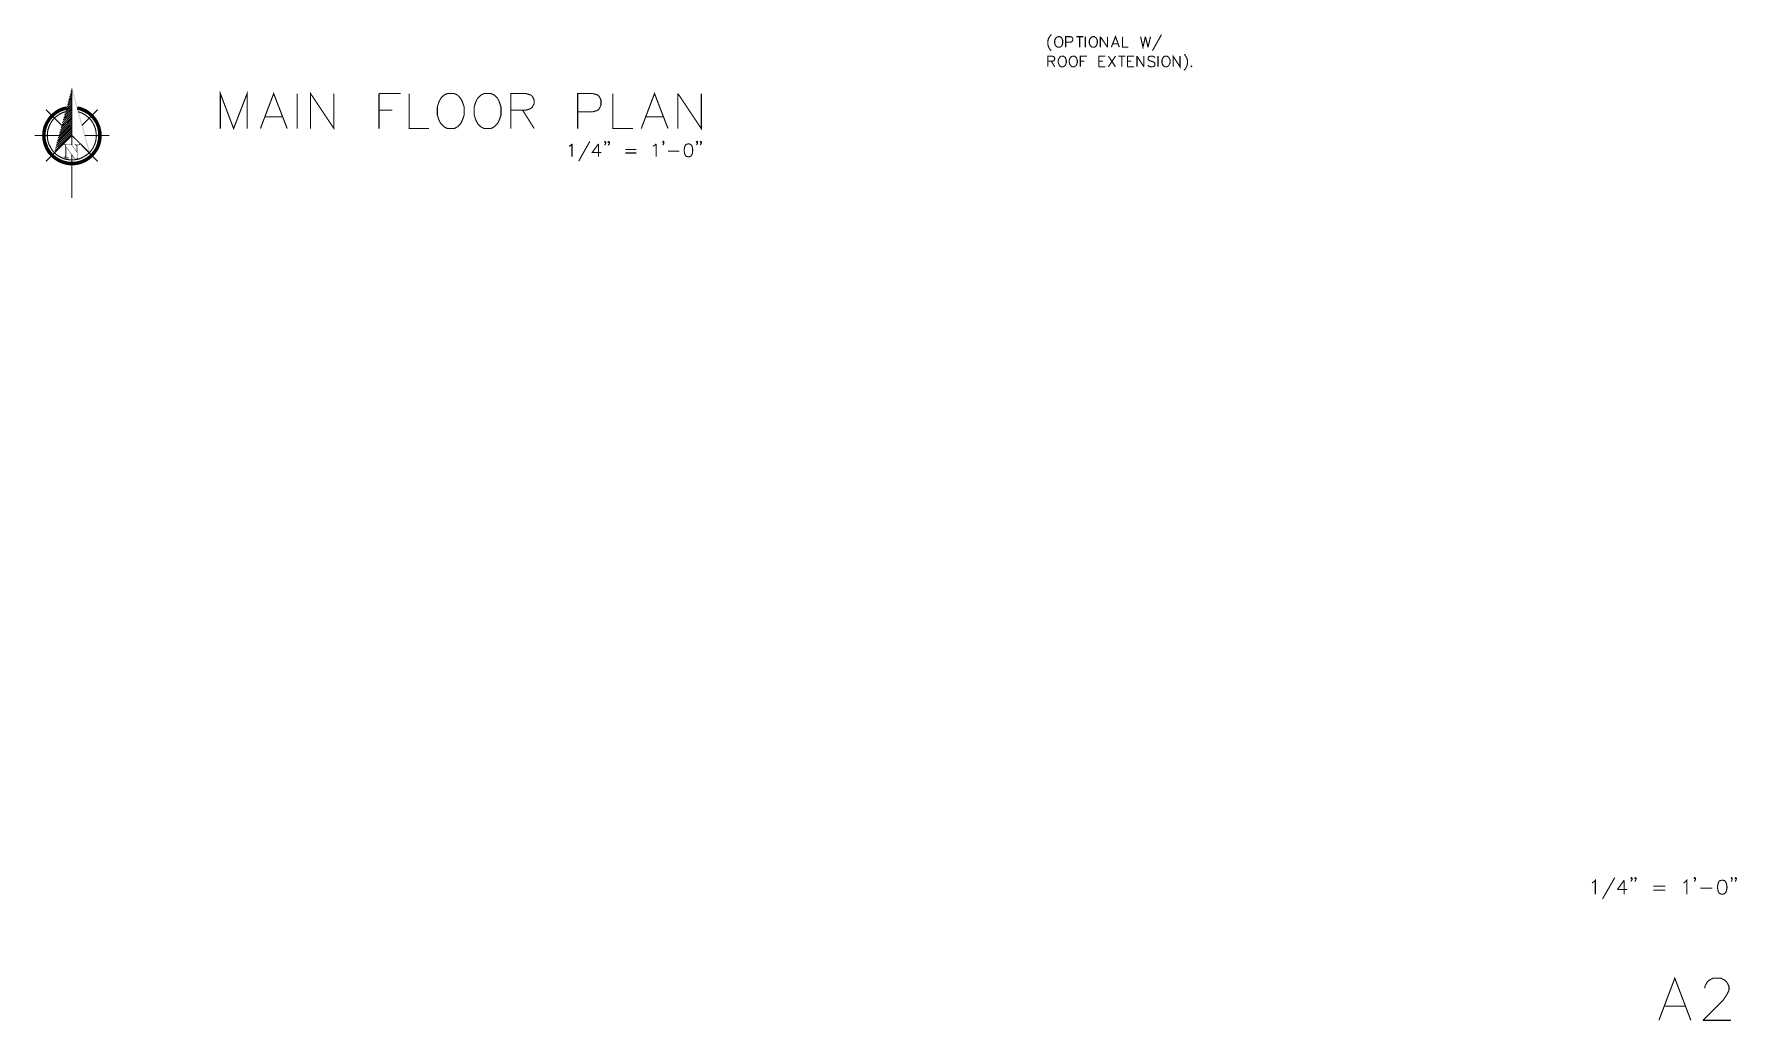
# Model space of a CAD drawing. Header units: millimetres. Extents: x 31 to 857, y 6 to 562.
# Drawn here: x 471.2 to 856.5, y 6 to 229.3 of the extents above; entities that cross this region are included whole.
import ezdxf

# ---------------------------------------------------------------- set-up
doc = ezdxf.new("R2010")
doc.units = ezdxf.units.MM
doc.layers.add('H', color=7, linetype='Continuous')
doc.layers.add('P', color=7, linetype='Continuous')

msp = doc.modelspace()

# ---------------------------------------------------------------- hatches: boundary and pattern name
at = {"layer": 'H', "linetype": 'Continuous'}
for points in [[(475.862, 202.389), (475.65, 202.442), (479.725, 217.417), (475.862, 202.389)], [(475.862, 202.389), (479.725, 217.417), (479.725, 216.535), (475.862, 202.389)], [(483.958, 202.053), (479.725, 216.535), (479.725, 217.417), (483.958, 202.053)], [(483.958, 202.053), (483.482, 202.865), (479.725, 216.535), (483.958, 202.053)], [(476.885, 211.578), (475.65, 211.702), (476.497, 212.302), (476.885, 211.578)], [(477.732, 211.967), (476.497, 212.302), (477.485, 212.725), (477.732, 211.967)], [(476.885, 211.578), (476.497, 212.302), (477.732, 211.967), (476.885, 211.578)], [(478.614, 212.213), (477.485, 212.725), (478.455, 212.972), (478.614, 212.213)], [(477.732, 211.967), (477.485, 212.725), (478.614, 212.213), (477.732, 211.967)], [(481.753, 211.967), (480.871, 212.213), (481.03, 212.972), (481.753, 211.967)], [(481.753, 211.967), (481.03, 212.972), (482, 212.725), (481.753, 211.967)], [(482.6, 211.578), (481.753, 211.967), (482, 212.725), (482.6, 211.578)], [(482.6, 211.578), (482, 212.725), (482.988, 212.302), (482.6, 211.578)], [(483.358, 211.12), (482.6, 211.578), (482.988, 212.302), (483.358, 211.12)], [(483.358, 211.12), (482.988, 212.302), (483.835, 211.702), (483.358, 211.12)], [(473.075, 207.398), (473.287, 208.403), (474.045, 208.157), (473.075, 207.398)], [(473.833, 207.257), (473.075, 207.398), (474.045, 208.157), (473.833, 207.257)], [(473.287, 208.403), (473.71, 209.338), (474.38, 209.003), (473.287, 208.403)], [(474.045, 208.157), (473.287, 208.403), (474.38, 209.003), (474.045, 208.157)], [(473.71, 209.338), (474.222, 210.22), (474.857, 209.797), (473.71, 209.338)], [(474.38, 209.003), (473.71, 209.338), (474.857, 209.797), (474.38, 209.003)], [(474.222, 210.22), (474.892, 211.032), (475.439, 210.485), (474.222, 210.22)], [(474.857, 209.797), (474.222, 210.22), (475.439, 210.485), (474.857, 209.797)], [(474.892, 211.032), (475.65, 211.702), (476.127, 211.12), (474.892, 211.032)], [(475.439, 210.485), (474.892, 211.032), (476.127, 211.12), (475.439, 210.485)], [(476.127, 211.12), (475.65, 211.702), (476.885, 211.578), (476.127, 211.12)], [(484.046, 210.485), (483.358, 211.12), (483.835, 211.702), (484.046, 210.485)], [(484.046, 210.485), (483.835, 211.702), (484.593, 211.032), (484.046, 210.485)], [(484.593, 209.797), (484.046, 210.485), (484.593, 211.032), (484.593, 209.797)], [(484.593, 209.797), (484.593, 211.032), (485.263, 210.22), (484.593, 209.797)], [(485.105, 209.003), (484.593, 209.797), (485.263, 210.22), (485.105, 209.003)], [(485.105, 209.003), (485.263, 210.22), (485.775, 209.338), (485.105, 209.003)], [(485.44, 208.157), (485.105, 209.003), (485.775, 209.338), (485.44, 208.157)], [(485.44, 208.157), (485.775, 209.338), (486.163, 208.403), (485.44, 208.157)], [(485.599, 207.257), (485.44, 208.157), (486.163, 208.403), (485.599, 207.257)], [(485.599, 207.257), (486.163, 208.403), (486.41, 207.398), (485.599, 207.257)], [(472.987, 206.375), (473.075, 207.398), (473.833, 207.257), (472.987, 206.375)], [(472.987, 206.375), (473.833, 207.257), (473.798, 206.375), (472.987, 206.375)], [(473.075, 205.317), (472.987, 206.375), (473.798, 206.375), (473.075, 205.317)], [(473.075, 205.317), (473.798, 206.375), (473.833, 205.44), (473.075, 205.317)], [(473.322, 204.258), (473.075, 205.317), (473.833, 205.44), (473.322, 204.258)], [(473.322, 204.258), (473.833, 205.44), (474.098, 204.505), (473.322, 204.258)], [(473.71, 203.288), (473.322, 204.258), (474.098, 204.505), (473.71, 203.288)], [(473.71, 203.288), (474.098, 204.505), (474.433, 203.659), (473.71, 203.288)], [(475.827, 202.353), (475.65, 202.53), (479.725, 206.551), (475.827, 202.353)], [(475.827, 202.353), (479.725, 206.551), (479.725, 206.199), (475.827, 202.353)], [(477.855, 204.223), (477.855, 204.435), (477.943, 204.294), (477.855, 204.223)], [(477.943, 204.294), (477.855, 204.435), (477.943, 204.347), (477.943, 204.294)], [(477.943, 204.347), (477.855, 204.435), (479.637, 204.435), (477.943, 204.347)], [(477.855, 204.223), (478.367, 204.294), (478.278, 204.223), (477.855, 204.223)], [(477.855, 204.223), (477.943, 204.294), (478.367, 204.294), (477.855, 204.223)], [(477.943, 204.347), (479.637, 204.435), (479.601, 204.347), (477.943, 204.347)], [(478.367, 201.63), (478.278, 204.223), (478.367, 204.294), (478.367, 201.63)], [(480.818, 202.741), (479.601, 204.347), (479.637, 204.435), (480.818, 202.741)], [(480.907, 202.477), (479.601, 204.347), (480.818, 202.741), (480.907, 202.477)], [(483.482, 202.865), (479.725, 206.199), (479.725, 206.551), (483.482, 202.865)], [(483.958, 202.053), (479.725, 206.199), (483.482, 202.865), (483.958, 202.053)], [(480.395, 204.223), (480.395, 204.435), (480.483, 204.294), (480.395, 204.223)], [(480.483, 204.294), (480.395, 204.435), (480.483, 204.347), (480.483, 204.294)], [(480.483, 204.347), (480.395, 204.435), (481.542, 204.435), (480.483, 204.347)], [(480.448, 204.223), (480.519, 204.294), (480.519, 204.223), (480.448, 204.223)], [(480.448, 204.223), (480.448, 204.294), (480.519, 204.294), (480.448, 204.223)], [(480.483, 204.347), (481.542, 204.435), (481.453, 204.347), (480.483, 204.347)], [(480.519, 204.223), (480.519, 204.294), (480.572, 204.258), (480.519, 204.223)], [(480.519, 204.223), (480.572, 204.258), (480.572, 204.223), (480.519, 204.223)], [(480.607, 204.17), (480.572, 204.223), (480.607, 204.258), (480.607, 204.17)], [(480.572, 204.223), (480.572, 204.258), (480.607, 204.258), (480.572, 204.223)], [(480.607, 204.17), (480.695, 204.258), (480.66, 204.17), (480.607, 204.17)], [(480.607, 204.17), (480.607, 204.258), (480.695, 204.258), (480.607, 204.17)], [(480.66, 204.17), (480.73, 204.258), (480.695, 204.17), (480.66, 204.17)], [(480.66, 204.17), (480.695, 204.258), (480.73, 204.258), (480.66, 204.17)], [(480.695, 204.17), (480.73, 204.258), (480.783, 204.223), (480.695, 204.17)], [(481.242, 204.17), (481.295, 204.258), (481.33, 204.17), (481.242, 204.17)], [(481.242, 204.17), (481.242, 204.258), (481.295, 204.258), (481.242, 204.17)], [(481.33, 204.17), (481.295, 204.258), (481.33, 204.258), (481.33, 204.17)], [(481.365, 204.223), (481.33, 204.258), (481.418, 204.294), (481.365, 204.223)], [(481.33, 204.17), (481.33, 204.258), (481.365, 204.223), (481.33, 204.17)], [(481.365, 204.223), (481.418, 204.294), (481.418, 204.223), (481.365, 204.223)], [(481.418, 204.223), (481.453, 204.294), (481.453, 204.223), (481.418, 204.223)], [(481.418, 204.223), (481.418, 204.294), (481.453, 204.294), (481.418, 204.223)], [(481.542, 204.223), (481.453, 204.347), (481.542, 204.435), (481.542, 204.223)], [(481.542, 204.223), (481.453, 204.294), (481.453, 204.347), (481.542, 204.223)], [(481.453, 204.223), (481.453, 204.294), (481.542, 204.223), (481.453, 204.223)], [(485.052, 203.659), (485.387, 204.505), (486.163, 204.258), (485.052, 203.659)], [(485.775, 203.288), (485.052, 203.659), (486.163, 204.258), (485.775, 203.288)], [(485.387, 204.505), (485.599, 205.44), (486.41, 205.317), (485.387, 204.505)], [(486.163, 204.258), (485.387, 204.505), (486.41, 205.317), (486.163, 204.258)], [(485.687, 206.375), (485.599, 207.257), (486.41, 207.398), (485.687, 206.375)], [(486.41, 205.317), (485.599, 205.44), (486.498, 206.375), (486.41, 205.317)], [(485.599, 205.44), (485.687, 206.375), (486.498, 206.375), (485.599, 205.44)], [(485.687, 206.375), (486.41, 207.398), (486.498, 206.375), (485.687, 206.375)], [(474.257, 202.389), (473.71, 203.288), (474.433, 203.659), (474.257, 202.389)], [(474.257, 202.389), (474.433, 203.659), (474.945, 202.865), (474.257, 202.389)], [(474.98, 201.595), (474.257, 202.389), (474.945, 202.865), (474.98, 201.595)], [(474.98, 201.595), (474.945, 202.865), (475.527, 202.142), (474.98, 201.595)], [(475.791, 200.907), (474.98, 201.595), (475.527, 202.142), (475.791, 200.907)], [(475.791, 200.907), (475.527, 202.142), (476.25, 201.542), (475.791, 200.907)], [(476.673, 200.36), (475.791, 200.907), (476.25, 201.542), (476.673, 200.36)], [(476.673, 200.36), (476.25, 201.542), (477.061, 201.048), (476.673, 200.36)], [(477.643, 199.937), (476.673, 200.36), (477.061, 201.048), (477.643, 199.937)], [(477.643, 199.937), (477.061, 201.048), (477.908, 200.695), (477.643, 199.937)], [(478.667, 199.69), (477.643, 199.937), (477.908, 200.695), (478.667, 199.69)], [(477.855, 201.119), (477.855, 201.33), (477.943, 201.207), (477.855, 201.119)], [(477.943, 201.207), (477.855, 201.33), (477.943, 201.26), (477.943, 201.207)], [(477.908, 201.295), (477.855, 201.33), (477.908, 201.33), (477.908, 201.295)], [(477.855, 201.119), (478.913, 201.207), (479.002, 201.119), (477.855, 201.119)], [(477.855, 201.119), (477.943, 201.207), (478.913, 201.207), (477.855, 201.119)], [(477.908, 201.26), (477.908, 201.33), (477.979, 201.33), (477.908, 201.26)], [(477.908, 201.26), (477.979, 201.33), (477.979, 201.26), (477.908, 201.26)], [(477.908, 201.26), (477.908, 201.295), (477.943, 201.26), (477.908, 201.26)], [(478.667, 199.69), (477.908, 200.695), (478.79, 200.484), (478.667, 199.69)], [(477.979, 201.26), (477.979, 201.33), (478.032, 201.33), (477.979, 201.26)], [(477.979, 201.26), (478.032, 201.33), (478.032, 201.26), (477.979, 201.26)], [(478.032, 201.26), (478.032, 201.33), (478.067, 201.33), (478.032, 201.26)], [(478.032, 201.26), (478.067, 201.33), (478.067, 201.26), (478.032, 201.26)], [(478.067, 201.26), (478.067, 201.33), (478.12, 201.33), (478.067, 201.26)], [(478.067, 201.26), (478.12, 201.33), (478.12, 201.26), (478.067, 201.26)], [(478.278, 201.63), (478.278, 204.223), (478.367, 201.63), (478.278, 201.63)], [(478.278, 201.595), (478.278, 201.63), (478.367, 201.595), (478.278, 201.595)], [(478.367, 201.595), (478.278, 201.63), (478.367, 201.63), (478.367, 201.595)], [(478.278, 201.542), (478.278, 201.595), (478.367, 201.542), (478.278, 201.542)], [(478.367, 201.542), (478.278, 201.595), (478.367, 201.595), (478.367, 201.542)], [(478.367, 201.471), (478.278, 201.507), (478.278, 201.542), (478.367, 201.471)], [(478.367, 201.471), (478.278, 201.542), (478.367, 201.542), (478.367, 201.471)], [(478.367, 201.418), (478.278, 201.471), (478.278, 201.507), (478.367, 201.418)], [(478.367, 201.418), (478.278, 201.507), (478.367, 201.471), (478.367, 201.418)], [(480.36, 201.207), (478.543, 203.588), (478.455, 203.835), (480.36, 201.207)], [(478.543, 201.63), (478.455, 203.835), (478.543, 203.588), (478.543, 201.63)], [(478.455, 201.63), (478.455, 203.835), (478.543, 201.63), (478.455, 201.63)], [(478.543, 201.595), (478.455, 201.63), (478.543, 201.63), (478.543, 201.595)], [(478.455, 201.595), (478.455, 201.63), (478.543, 201.595), (478.455, 201.595)], [(478.543, 201.542), (478.455, 201.595), (478.543, 201.595), (478.543, 201.542)], [(478.49, 201.542), (478.455, 201.595), (478.543, 201.542), (478.49, 201.542)], [(478.578, 201.507), (478.49, 201.542), (478.543, 201.542), (478.578, 201.507)], [(478.49, 201.471), (478.49, 201.542), (478.578, 201.507), (478.49, 201.471)], [(478.578, 201.418), (478.49, 201.471), (478.578, 201.471), (478.578, 201.418)], [(478.49, 201.418), (478.49, 201.471), (478.578, 201.418), (478.49, 201.418)], [(480.307, 201.119), (478.543, 203.588), (480.36, 201.207), (480.307, 201.119)], [(478.667, 201.295), (478.667, 201.33), (478.702, 201.33), (478.667, 201.295)], [(478.702, 201.26), (478.667, 201.295), (478.702, 201.33), (478.702, 201.26)], [(479.725, 199.602), (478.667, 199.69), (478.79, 200.484), (479.725, 199.602)], [(478.702, 201.26), (478.702, 201.33), (478.79, 201.33), (478.702, 201.26)], [(478.702, 201.26), (478.79, 201.33), (478.755, 201.26), (478.702, 201.26)], [(478.755, 201.26), (478.79, 201.33), (478.825, 201.33), (478.755, 201.26)], [(478.755, 201.26), (478.825, 201.33), (478.825, 201.26), (478.755, 201.26)], [(479.725, 199.602), (478.79, 200.484), (479.725, 200.413), (479.725, 199.602)], [(478.825, 201.26), (478.825, 201.33), (478.878, 201.33), (478.825, 201.26)], [(478.825, 201.26), (478.878, 201.33), (478.878, 201.26), (478.825, 201.26)], [(478.878, 201.26), (478.878, 201.33), (479.002, 201.33), (478.878, 201.26)], [(478.878, 201.26), (479.002, 201.33), (478.913, 201.26), (478.878, 201.26)], [(479.002, 201.119), (478.913, 201.26), (479.002, 201.33), (479.002, 201.119)], [(479.002, 201.119), (478.913, 201.207), (478.913, 201.26), (479.002, 201.119)], [(480.783, 199.69), (479.725, 200.413), (480.66, 200.484), (480.783, 199.69)], [(479.725, 199.602), (479.725, 200.413), (480.783, 199.69), (479.725, 199.602)], [(480.307, 201.119), (481.03, 201.207), (481.083, 201.119), (480.307, 201.119)], [(480.307, 201.119), (480.36, 201.207), (481.03, 201.207), (480.307, 201.119)], [(481.842, 199.937), (480.66, 200.484), (481.577, 200.695), (481.842, 199.937)], [(480.783, 199.69), (480.66, 200.484), (481.842, 199.937), (480.783, 199.69)], [(480.695, 204.17), (480.783, 204.223), (480.73, 204.17), (480.695, 204.17)], [(480.783, 204.135), (480.73, 204.17), (480.818, 204.223), (480.783, 204.135)], [(480.73, 204.17), (480.783, 204.223), (480.818, 204.223), (480.73, 204.17)], [(480.818, 204.082), (480.907, 204.135), (480.907, 204.082), (480.818, 204.082)], [(480.818, 204.047), (480.907, 204.082), (480.907, 204.047), (480.818, 204.047)], [(480.818, 204.047), (480.818, 204.082), (480.907, 204.082), (480.818, 204.047)], [(480.907, 203.958), (480.818, 204.011), (480.907, 204.047), (480.907, 203.958)], [(480.818, 204.011), (480.818, 204.047), (480.907, 204.047), (480.818, 204.011)], [(480.818, 203.958), (480.818, 204.011), (480.907, 203.958), (480.818, 203.958)], [(480.818, 203.923), (480.818, 203.958), (480.907, 203.923), (480.818, 203.923)], [(480.907, 203.923), (480.818, 203.958), (480.907, 203.958), (480.907, 203.923)], [(480.818, 203.87), (480.818, 203.923), (480.907, 203.87), (480.818, 203.87)], [(480.907, 203.87), (480.818, 203.923), (480.907, 203.923), (480.907, 203.87)], [(480.907, 202.477), (480.818, 202.741), (480.818, 203.87), (480.907, 202.477)], [(480.907, 202.477), (480.818, 203.87), (480.907, 203.87), (480.907, 202.477)], [(481.118, 204.011), (481.03, 204.082), (481.118, 204.047), (481.118, 204.011)], [(481.118, 204.011), (481.03, 204.047), (481.03, 204.082), (481.118, 204.011)], [(481.118, 203.958), (481.03, 204.047), (481.118, 204.011), (481.118, 203.958)], [(481.03, 203.958), (481.03, 204.047), (481.118, 203.958), (481.03, 203.958)], [(481.083, 203.923), (481.03, 203.958), (481.118, 203.958), (481.083, 203.923)], [(481.03, 203.923), (481.03, 203.958), (481.083, 203.923), (481.03, 203.923)], [(481.083, 203.87), (481.03, 203.923), (481.083, 203.923), (481.083, 203.87)], [(481.03, 203.87), (481.03, 203.923), (481.083, 203.87), (481.03, 203.87)], [(481.083, 201.119), (481.03, 203.87), (481.083, 203.87), (481.083, 201.119)], [(481.083, 201.119), (481.03, 201.207), (481.03, 203.87), (481.083, 201.119)], [(482.812, 200.36), (481.577, 200.695), (482.424, 201.048), (482.812, 200.36)], [(481.842, 199.937), (481.577, 200.695), (482.812, 200.36), (481.842, 199.937)], [(483.694, 200.907), (482.424, 201.048), (483.235, 201.542), (483.694, 200.907)], [(482.812, 200.36), (482.424, 201.048), (483.694, 200.907), (482.812, 200.36)], [(483.235, 201.542), (483.958, 202.142), (484.505, 201.595), (483.235, 201.542)], [(483.694, 200.907), (483.235, 201.542), (484.505, 201.595), (483.694, 200.907)], [(483.958, 202.142), (484.54, 202.865), (485.175, 202.389), (483.958, 202.142)], [(484.505, 201.595), (483.958, 202.142), (485.175, 202.389), (484.505, 201.595)], [(484.54, 202.865), (485.052, 203.659), (485.775, 203.288), (484.54, 202.865)], [(485.175, 202.389), (484.54, 202.865), (485.775, 203.288), (485.175, 202.389)]]:
    msp.add_hatch(color=256, dxfattribs=at).paths.add_polyline_path(points)

# ---------------------------------------------------------------- linework, layer by layer
at = {"layer": 'P'}
for points, const_width in [([(700.687, 228.177), (700.564, 227.595)], 0.254), ([(700.564, 227.595), (700.564, 227.118)], 0.254), ([(701.111, 228.953), (700.899, 228.6), (700.687, 228.177)], 0.254), ([(701.375, 229.2), (701.111, 228.953)], 0.254), ([(702.381, 228.388), (702.257, 228.177), (702.134, 227.842)], 0.254), ([(702.134, 227.842), (702.134, 227.259)], 0.254), ([(702.134, 227.259), (702.257, 226.907), (702.381, 226.695)], 0.254), ([(702.857, 228.741), (702.592, 228.6), (702.381, 228.388)], 0.254), ([(703.28, 228.741), (702.857, 228.741), (702.857, 228.741)], 0.254), ([(703.739, 228.388), (703.527, 228.6), (703.28, 228.741)], 0.254), ([(703.739, 226.695), (703.862, 226.907), (703.95, 227.259), (703.95, 227.842), (703.862, 228.177), (703.739, 228.388)], 0.254), ([(704.621, 226.36), (704.621, 228.741), (705.644, 228.741), (706.032, 228.618), (706.102, 228.529)], 0.254), ([(706.032, 227.595), (705.644, 227.471), (704.621, 227.471)], 0.254), ([(706.102, 227.718), (706.032, 227.595)], 0.254), ([(706.102, 228.529), (706.243, 228.265)], 0.254), ([(706.243, 228.265), (706.243, 227.93), (706.102, 227.718)], 0.254), ([(707.037, 228.741), (708.607, 228.741)], 0.254), ([(707.796, 228.741), (707.796, 226.36)], 0.254), ([(709.066, 226.36), (709.066, 228.741)], 0.254), ([(710.212, 228.388), (710.089, 228.177), (709.965, 227.842), (709.965, 227.259), (710.089, 226.907), (710.212, 226.695)], 0.254), ([(710.424, 228.6), (710.212, 228.388)], 0.254), ([(710.636, 228.741), (710.424, 228.6)], 0.254), ([(711.323, 228.6), (711.112, 228.741), (710.636, 228.741), (710.636, 228.741)], 0.254), ([(711.659, 228.177), (711.57, 228.388), (711.323, 228.6)], 0.254), ([(711.659, 226.907), (711.782, 227.259), (711.782, 227.842), (711.659, 228.177)], 0.254), ([(712.47, 226.36), (712.47, 228.741)], 0.254), ([(712.47, 228.741), (714.075, 226.36)], 0.254), ([(714.075, 226.36), (714.075, 228.741)], 0.254), ([(714.957, 226.36), (715.892, 228.741), (716.774, 226.36)], 0.254), ([(717.462, 228.741), (717.462, 226.36), (718.82, 226.36)], 0.254), ([(721.572, 228.741), (722.118, 226.36), (722.665, 228.741)], 0.254), ([(722.665, 228.741), (723.265, 226.36)], 0.254), ([(723.265, 226.36), (723.812, 228.741)], 0.254), ([(726.299, 229.2), (724.27, 225.566)], 0.254), ([(700.564, 227.118), (700.687, 226.572), (700.899, 226.113), (701.111, 225.778), (701.375, 225.566)], 0.254), ([(700.564, 221.915), (700.564, 224.331), (701.587, 224.331), (701.922, 224.208), (702.045, 224.084), (702.134, 223.873)], 0.254), ([(702.134, 223.608), (702.045, 223.397), (701.922, 223.273), (701.587, 223.185)], 0.254), ([(702.134, 223.873), (702.134, 223.608)], 0.254), ([(702.381, 226.695), (702.592, 226.448)], 0.254), ([(702.592, 226.448), (702.857, 226.36), (703.28, 226.36), (703.527, 226.448)], 0.254), ([(703.192, 223.961), (703.068, 223.749), (702.945, 223.397), (702.945, 222.85), (703.068, 222.515)], 0.254), ([(703.404, 224.208), (703.192, 223.961)], 0.254), ([(703.615, 224.331), (703.404, 224.208)], 0.254), ([(703.527, 226.448), (703.739, 226.695)], 0.254), ([(704.286, 224.208), (704.074, 224.331), (703.615, 224.331), (703.615, 224.331)], 0.254), ([(704.638, 223.749), (704.55, 223.961), (704.286, 224.208)], 0.254), ([(704.762, 223.397), (704.638, 223.749)], 0.254), ([(704.762, 222.85), (704.762, 223.397)], 0.254), ([(705.556, 223.749), (705.432, 223.397), (705.432, 222.85), (705.556, 222.515), (705.644, 222.268)], 0.254), ([(705.908, 224.208), (705.644, 223.961), (705.556, 223.749)], 0.254), ([(706.12, 224.331), (705.908, 224.208)], 0.254), ([(706.79, 224.208), (706.579, 224.331), (706.12, 224.331), (706.12, 224.331)], 0.254), ([(707.125, 223.749), (707.037, 223.961), (706.79, 224.208)], 0.254), ([(707.037, 222.268), (707.125, 222.515), (707.249, 222.85), (707.249, 223.397), (707.125, 223.749)], 0.254), ([(707.937, 221.915), (707.937, 224.331), (709.418, 224.331)], 0.254), ([(710.212, 226.695), (710.424, 226.448), (710.636, 226.36)], 0.254), ([(710.636, 226.36), (711.112, 226.36)], 0.254), ([(711.112, 226.36), (711.323, 226.448), (711.57, 226.695), (711.659, 226.907)], 0.254), ([(712.117, 221.915), (712.117, 224.331)], 0.254), ([(712.117, 224.331), (713.599, 224.331)], 0.254), ([(714.287, 221.915), (715.892, 224.331)], 0.254), ([(714.287, 224.331), (715.892, 221.915)], 0.254), ([(715.292, 227.136), (716.439, 227.136)], 0.254), ([(716.562, 224.331), (718.132, 224.331)], 0.254), ([(717.321, 224.331), (717.321, 221.915)], 0.254), ([(718.591, 221.915), (718.591, 224.331)], 0.254), ([(718.591, 224.331), (720.072, 224.331)], 0.254), ([(720.76, 221.915), (720.76, 224.331)], 0.254), ([(720.76, 224.331), (722.33, 221.915)], 0.254), ([(722.33, 221.915), (722.33, 224.331)], 0.254), ([(724.606, 224.208), (724.27, 224.331), (723.812, 224.331), (723.459, 224.208), (723.247, 223.943)], 0.254), ([(723.247, 223.943), (723.247, 223.732)], 0.254), ([(723.247, 223.732), (723.336, 223.52), (723.459, 223.397), (723.671, 223.273), (724.394, 223.061), (724.606, 222.938)], 0.254), ([(724.817, 223.943), (724.606, 224.208)], 0.254), ([(725.505, 221.915), (725.505, 224.331)], 0.254), ([(726.634, 223.961), (726.511, 223.749), (726.422, 223.397), (726.422, 222.85), (726.511, 222.515)], 0.254), ([(727.11, 224.331), (726.846, 224.208), (726.634, 223.961)], 0.254), ([(727.781, 224.208), (727.569, 224.331), (727.11, 224.331), (727.11, 224.331)], 0.254), ([(727.992, 223.961), (727.781, 224.208)], 0.254), ([(728.116, 222.515), (728.257, 222.85), (728.257, 223.397), (728.116, 223.749), (727.992, 223.961)], 0.254), ([(728.927, 221.915), (728.927, 224.331), (730.497, 221.915), (730.497, 224.331)], 0.254), ([(731.432, 224.755), (731.643, 224.543), (731.855, 224.208)], 0.254), ([(731.855, 224.208), (732.102, 223.732)], 0.254), ([(732.102, 223.732), (732.19, 223.185), (732.19, 222.726), (732.102, 222.179)], 0.254), ([(701.587, 223.185), (700.564, 223.185)], 0.254), ([(701.375, 223.185), (702.134, 221.915)], 0.254), ([(703.068, 222.515), (703.192, 222.268), (703.404, 222.056)], 0.254), ([(703.404, 222.056), (703.615, 221.915), (704.074, 221.915), (704.286, 222.056)], 0.254), ([(704.286, 222.056), (704.55, 222.268)], 0.254), ([(704.55, 222.268), (704.638, 222.515), (704.762, 222.85)], 0.254), ([(705.644, 222.268), (705.908, 222.056)], 0.254), ([(705.908, 222.056), (706.12, 221.915), (706.579, 221.915), (706.79, 222.056)], 0.254), ([(706.79, 222.056), (707.037, 222.268)], 0.254), ([(707.937, 223.185), (708.854, 223.185)], 0.254), ([(712.117, 223.185), (713.052, 223.185)], 0.254), ([(712.117, 221.915), (713.599, 221.915)], 0.254), ([(718.591, 223.185), (719.49, 223.185)], 0.254), ([(718.591, 221.915), (720.072, 221.915)], 0.254), ([(723.812, 221.915), (723.459, 222.038), (723.247, 222.25)], 0.254), ([(724.27, 221.915), (723.812, 221.915)], 0.254), ([(724.817, 222.603), (724.817, 222.25), (724.606, 222.038), (724.27, 221.915)], 0.254), ([(724.606, 222.938), (724.729, 222.85), (724.817, 222.603)], 0.254), ([(726.511, 222.515), (726.634, 222.268), (726.846, 222.056), (727.11, 221.915), (727.569, 221.915)], 0.254), ([(727.569, 221.915), (727.781, 222.056)], 0.254), ([(727.781, 222.056), (727.992, 222.268), (728.116, 222.515)], 0.254), ([(731.855, 221.703), (731.643, 221.368), (731.432, 221.156)], 0.254), ([(732.102, 222.179), (731.855, 221.703)], 0.254), ([(733.125, 222.179), (733.002, 222.038), (733.125, 221.915), (733.213, 222.038)], 0.254), ([(479.372, 215.618), (479.707, 215.988)], 0.254), ([(479.496, 216.2), (479.707, 216.412)], 0.254), ([(479.707, 216.958), (479.707, 204.223)], 0.254), ([(513.327, 207.945), (513.327, 215.865), (516.326, 207.945), (519.377, 215.865), (519.377, 207.945)], 0.254), ([(522.393, 207.945), (525.392, 215.865), (528.443, 207.945)], 0.254), ([(530.684, 207.945), (530.684, 215.865)], 0.254), ([(533.735, 207.945), (533.735, 215.865), (539.027, 207.945), (539.027, 215.865)], 0.254), ([(549.222, 207.945), (549.222, 215.865)], 0.254), ([(549.222, 215.865), (554.126, 215.865)], 0.254), ([(556.048, 215.865), (556.048, 207.945), (560.564, 207.945)], 0.254), ([(564.709, 215.865), (563.951, 215.53), (563.192, 214.771)], 0.254), ([(567.725, 214.771), (567.002, 215.53), (566.244, 215.865), (564.709, 215.865), (564.709, 215.865)], 0.254), ([(573.017, 215.865), (572.294, 215.53)], 0.254), ([(576.068, 214.771), (575.31, 215.53), (574.534, 215.865), (573.017, 215.865), (573.017, 215.865)], 0.254), ([(579.067, 207.945), (579.067, 215.865), (582.489, 215.865)], 0.254), ([(582.489, 215.865), (583.6, 215.53)], 0.254), ([(594.184, 207.945), (594.184, 215.865), (597.606, 215.865)], 0.254), ([(597.606, 215.865), (598.752, 215.53), (599.087, 215.142)], 0.254), ([(602.139, 215.865), (602.139, 207.945), (606.672, 207.945)], 0.254), ([(608.577, 207.945), (611.576, 215.865), (614.627, 207.945)], 0.254), ([(616.867, 207.945), (616.867, 215.865)], 0.254), ([(616.867, 215.865), (622.159, 207.945), (622.159, 215.865)], 0.254), ([(477.467, 208.633), (473.869, 212.231)], 0.254), ([(477.926, 210.414), (479.707, 212.231)], 0.254), ([(478.102, 210.996), (479.707, 212.654)], 0.254), ([(478.226, 211.596), (479.707, 213.078)], 0.254), ([(478.402, 212.143), (479.707, 213.501)], 0.254), ([(478.561, 212.725), (479.707, 213.872)], 0.254), ([(478.737, 213.325), (479.707, 214.295)], 0.254), ([(478.861, 213.872), (479.707, 214.718)], 0.254), ([(479.037, 214.471), (479.707, 215.142)], 0.254), ([(479.196, 215.053), (479.707, 215.565)], 0.254), ([(482, 208.633), (485.599, 212.231)], 0.254), ([(549.222, 212.09), (552.221, 212.09)], 0.254), ([(562.804, 214.013), (562.434, 212.866), (562.434, 210.961), (562.804, 209.85)], 0.254), ([(563.192, 214.771), (562.804, 214.013)], 0.254), ([(568.096, 214.013), (567.725, 214.771)], 0.254), ([(568.096, 209.85), (568.484, 210.961), (568.484, 212.866), (568.096, 214.013)], 0.254), ([(571.147, 214.013), (570.777, 212.866)], 0.254), ([(570.777, 212.866), (570.777, 210.961)], 0.254), ([(571.535, 214.771), (571.147, 214.013)], 0.254), ([(572.294, 215.53), (571.535, 214.771)], 0.254), ([(576.439, 214.013), (576.068, 214.771)], 0.254), ([(576.439, 209.85), (576.827, 210.961), (576.827, 212.866), (576.439, 214.013)], 0.254), ([(582.489, 212.09), (579.067, 212.09)], 0.254), ([(581.731, 212.09), (584.359, 207.945)], 0.254), ([(583.6, 212.478), (582.489, 212.09)], 0.254), ([(583.6, 215.53), (583.971, 215.142), (584.359, 214.383), (584.359, 213.625)], 0.254), ([(583.971, 212.866), (583.6, 212.478)], 0.254), ([(584.359, 213.625), (583.971, 212.866)], 0.254), ([(598.752, 212.09), (597.606, 211.72)], 0.254), ([(599.475, 213.237), (599.087, 212.478), (598.752, 212.09)], 0.254), ([(599.087, 215.142), (599.475, 214.383), (599.475, 213.237)], 0.254), ([(474.468, 208.157), (474.292, 207.574), (474.204, 206.975)], 0.254), ([(476.62, 210.996), (476.162, 210.626), (475.686, 210.238), (475.315, 209.779), (474.98, 209.268), (474.68, 208.721), (474.468, 208.157)], 0.254), ([(476.321, 204.611), (479.707, 207.998)], 0.254), ([(476.497, 205.193), (479.707, 208.421)], 0.254), ([(477.132, 211.296), (476.62, 210.996)], 0.254), ([(476.656, 205.793), (479.707, 208.844)], 0.254), ([(476.832, 206.34), (479.707, 209.268)], 0.254), ([(476.956, 206.939), (479.707, 209.691)], 0.254), ([(478.278, 211.755), (477.679, 211.543), (477.132, 211.296)], 0.254), ([(477.132, 207.522), (479.707, 210.114)], 0.254), ([(477.291, 208.086), (479.707, 210.538)], 0.254), ([(477.467, 208.668), (479.707, 210.961)], 0.254), ([(477.591, 209.268), (479.707, 211.384)], 0.254), ([(477.767, 209.85), (479.707, 211.808)], 0.254), ([(482.794, 210.996), (482.3, 211.296), (481.736, 211.543), (481.154, 211.755)], 0.254), ([(483.27, 210.608), (482.794, 210.996)], 0.254), ([(484.964, 208.157), (484.752, 208.703), (484.452, 209.268), (484.117, 209.762), (483.729, 210.238), (483.27, 210.608)], 0.254), ([(485.211, 206.975), (485.122, 207.574), (484.964, 208.157)], 0.254), ([(523.522, 210.573), (527.297, 210.573)], 0.254), ([(562.804, 209.85), (563.192, 209.091)], 0.254), ([(563.192, 209.091), (563.951, 208.333)], 0.254), ([(563.951, 208.333), (564.709, 207.945)], 0.254), ([(566.244, 207.945), (567.002, 208.333)], 0.254), ([(567.002, 208.333), (567.725, 209.091)], 0.254), ([(567.725, 209.091), (568.096, 209.85)], 0.254), ([(570.777, 210.961), (571.147, 209.85)], 0.254), ([(571.147, 209.85), (571.535, 209.091)], 0.254), ([(571.535, 209.091), (572.294, 208.333)], 0.254), ([(572.294, 208.333), (573.017, 207.945)], 0.254), ([(574.534, 207.945), (575.31, 208.333)], 0.254), ([(575.31, 208.333), (576.068, 209.091)], 0.254), ([(576.068, 209.091), (576.439, 209.85)], 0.254), ([(597.606, 211.72), (594.184, 211.72)], 0.254), ([(609.671, 210.573), (613.481, 210.573)], 0.254), ([(476.832, 206.375), (471.293, 206.375)], 0.254), ([(474.204, 206.975), (474.169, 206.393)], 0.254), ([(474.169, 206.375), (474.204, 205.669)], 0.254), ([(474.204, 205.669), (474.345, 204.946), (474.592, 204.258), (474.927, 203.623), (475.315, 202.988)], 0.254), ([(475.862, 202.865), (479.707, 206.728)], 0.254), ([(476.021, 203.465), (479.707, 207.151)], 0.254), ([(476.197, 204.064), (479.707, 207.574)], 0.254), ([(480.395, 204.223), (480.43, 204.311)], 0.132), ([(480.766, 204.135), (480.854, 204.188), (480.766, 204.135), (480.818, 204.223)], 0.132), ([(481.154, 204.135), (481.065, 204.188)], 0.132), ([(481.118, 204.223), (481.154, 204.135)], 0.132), ([(481.189, 204.258), (481.189, 204.188)], 0.132), ([(481.242, 204.188), (481.242, 204.258)], 0.132), ([(482.635, 206.375), (488.174, 206.375)], 0.254), ([(483.094, 201.983), (483.658, 202.442), (484.117, 202.988), (484.505, 203.588), (484.84, 204.258)], 0.254), ([(484.84, 204.258), (485.087, 204.946)], 0.254), ([(485.087, 204.946), (485.211, 205.669), (485.263, 206.375)], 0.254), ([(485.263, 206.375), (485.211, 206.975)], 0.254), ([(564.709, 207.945), (566.244, 207.945)], 0.254), ([(573.017, 207.945), (574.534, 207.945)], 0.254), ([(592.526, 204.064), (592.914, 204.47)], 0.254), ([(592.914, 204.47), (592.914, 201.56)], 0.254), ([(596.935, 205.034), (594.431, 200.589)], 0.254), ([(598.876, 204.47), (597.482, 202.53), (599.563, 202.53)], 0.254), ([(598.876, 204.47), (598.876, 201.56)], 0.254), ([(600.534, 204.911), (600.41, 204.77), (600.287, 204.911), (600.41, 205.034), (600.534, 204.911)], 0.254), ([(600.534, 204.611), (600.41, 204.347), (600.287, 204.188)], 0.254), ([(600.534, 204.911), (600.534, 204.611)], 0.254), ([(601.38, 204.911), (601.257, 204.77), (601.08, 204.911), (601.257, 205.034), (601.38, 204.911)], 0.254), ([(601.257, 204.347), (601.08, 204.188)], 0.254), ([(601.38, 204.611), (601.257, 204.347)], 0.254), ([(601.38, 204.911), (601.38, 204.611)], 0.254), ([(611.487, 204.064), (611.928, 204.47)], 0.254), ([(611.928, 204.47), (611.928, 201.56)], 0.254), ([(613.692, 204.911), (613.569, 204.77), (613.445, 204.911), (613.569, 205.034), (613.692, 204.911)], 0.254), ([(613.692, 204.611), (613.569, 204.347), (613.445, 204.188)], 0.254), ([(613.692, 204.911), (613.692, 204.611)], 0.254), ([(619.125, 204.47), (618.702, 204.347), (618.437, 203.923), (618.278, 203.2)], 0.254), ([(619.795, 204.347), (619.407, 204.47), (619.125, 204.47), (619.125, 204.47)], 0.254), ([(620.095, 203.923), (619.795, 204.347)], 0.254), ([(621.312, 204.911), (621.189, 204.77), (621.065, 204.911), (621.189, 205.034), (621.312, 204.911)], 0.254), ([(621.312, 204.611), (621.189, 204.347), (621.065, 204.188)], 0.254), ([(621.312, 204.911), (621.312, 204.611)], 0.254), ([(622.159, 204.911), (622.035, 204.77), (621.912, 204.911), (622.035, 205.034), (622.159, 204.911)], 0.254), ([(622.159, 204.611), (622.035, 204.347), (621.912, 204.188)], 0.254), ([(622.159, 204.911), (622.159, 204.611)], 0.254), ([(477.467, 204.1), (473.869, 200.501)], 0.254), ([(475.315, 202.988), (475.774, 202.442), (476.321, 201.983)], 0.254), ([(476.321, 201.983), (476.92, 201.595), (477.591, 201.26), (478.278, 201.013)], 0.254), ([(478.314, 201.348), (478.226, 201.436), (478.314, 201.383)], 0.132), ([(478.19, 201.295), (478.137, 201.383)], 0.132), ([(478.19, 201.383), (478.226, 201.295), (478.19, 201.383), (478.19, 201.383)], 0.132), ([(478.278, 201.013), (479.002, 200.889), (479.707, 200.836), (480.43, 200.889), (481.154, 201.013)], 0.254), ([(478.49, 201.383), (478.578, 201.436), (478.525, 201.348), (478.614, 201.383), (478.578, 201.295)], 0.132), ([(478.578, 201.471), (478.49, 201.471)], 0.132), ([(478.614, 201.295), (478.614, 201.383)], 0.132), ([(478.649, 201.383), (478.649, 201.295)], 0.132), ([(479.707, 202.018), (479.707, 192.193)], 0.254), ([(481.154, 201.013), (481.824, 201.26), (482.459, 201.595), (483.094, 201.983)], 0.254), ([(482, 204.1), (485.599, 200.501)], 0.254), ([(592.226, 203.923), (592.526, 204.064)], 0.254), ([(604.979, 203.2), (607.483, 203.2)], 0.254), ([(604.979, 202.406), (607.483, 202.406)], 0.254), ([(611.205, 203.923), (611.487, 204.064)], 0.254), ([(614.662, 202.83), (617.167, 202.83)], 0.254), ([(618.278, 203.2), (618.278, 202.83)], 0.254), ([(618.278, 202.83), (618.437, 202.106), (618.702, 201.683), (619.125, 201.56), (619.407, 201.56), (619.795, 201.683)], 0.254), ([(619.795, 201.683), (620.095, 202.106)], 0.254), ([(620.095, 202.106), (620.219, 202.83), (620.219, 203.2), (620.095, 203.923)], 0.254), ([(828.887, 38.453), (826.117, 33.62)], 0.254), ([(828.887, 38.453), (826.117, 33.62)], 0.254), ([(832.467, 38.329), (832.644, 38.453), (832.82, 38.329)], 0.254), ([(832.467, 38.329), (832.644, 38.453), (832.82, 38.329)], 0.254), ([(833.543, 38.153), (833.402, 38.329), (833.543, 38.453), (833.702, 38.329)], 0.254), ([(833.543, 38.153), (833.402, 38.329), (833.543, 38.453), (833.702, 38.329)], 0.254), ([(847.002, 38.153), (846.861, 38.329), (847.002, 38.453), (847.161, 38.329)], 0.254), ([(847.002, 38.153), (846.861, 38.329), (847.002, 38.453), (847.161, 38.329)], 0.254), ([(855.169, 38.329), (855.345, 38.453), (855.468, 38.329), (855.468, 38.029), (855.345, 37.73)], 0.254), ([(855.169, 38.329), (855.345, 38.453), (855.468, 38.329), (855.468, 38.029), (855.345, 37.73)], 0.254), ([(856.227, 38.153), (856.103, 38.329), (856.227, 38.453), (856.403, 38.329), (856.403, 38.029)], 0.254), ([(856.227, 38.153), (856.103, 38.329), (856.227, 38.453), (856.403, 38.329), (856.403, 38.029)], 0.254), ([(823.718, 37.271), (824.001, 37.394)], 0.254), ([(823.718, 37.271), (824.001, 37.394)], 0.254), ([(824.001, 37.394), (824.477, 37.853), (824.477, 34.678)], 0.254), ([(824.001, 37.394), (824.477, 37.853), (824.477, 34.678)], 0.254), ([(831.003, 37.853), (829.469, 35.736)], 0.254), ([(831.003, 37.853), (829.469, 35.736)], 0.254), ([(829.469, 35.736), (831.762, 35.736)], 0.254), ([(829.469, 35.736), (831.762, 35.736)], 0.254), ([(831.003, 37.853), (831.003, 34.678)], 0.254), ([(831.003, 37.853), (831.003, 34.678)], 0.254), ([(832.82, 38.329), (832.644, 38.153), (832.467, 38.329)], 0.254), ([(832.82, 38.329), (832.82, 38.029), (832.644, 37.73), (832.467, 37.553)], 0.254), ([(832.82, 38.329), (832.644, 38.153), (832.467, 38.329)], 0.254), ([(832.82, 38.329), (832.82, 38.029), (832.644, 37.73), (832.467, 37.553)], 0.254), ([(833.543, 37.73), (833.402, 37.553)], 0.254), ([(833.543, 37.73), (833.402, 37.553)], 0.254), ([(833.702, 38.329), (833.543, 38.153)], 0.254), ([(833.702, 38.329), (833.702, 38.029), (833.543, 37.73)], 0.254), ([(833.702, 38.329), (833.543, 38.153)], 0.254), ([(833.702, 38.329), (833.702, 38.029), (833.543, 37.73)], 0.254), ([(837.636, 36.495), (840.352, 36.495)], 0.254), ([(837.636, 36.495), (840.352, 36.495)], 0.254), ([(837.636, 35.613), (840.352, 35.613)], 0.254), ([(837.636, 35.613), (840.352, 35.613)], 0.254), ([(844.462, 37.271), (844.762, 37.394)], 0.254), ([(844.462, 37.271), (844.762, 37.394)], 0.254), ([(844.762, 37.394), (845.167, 37.853), (845.167, 34.678)], 0.254), ([(844.762, 37.394), (845.167, 37.853), (845.167, 34.678)], 0.254), ([(847.002, 37.73), (846.861, 37.553)], 0.254), ([(847.002, 37.73), (846.861, 37.553)], 0.254), ([(847.161, 38.329), (847.002, 38.153)], 0.254), ([(847.161, 38.329), (847.161, 38.029), (847.002, 37.73)], 0.254), ([(847.161, 38.329), (847.002, 38.153)], 0.254), ([(847.161, 38.329), (847.161, 38.029), (847.002, 37.73)], 0.254), ([(848.219, 36.036), (850.935, 36.036)], 0.254), ([(848.219, 36.036), (850.935, 36.036)], 0.254), ([(852.293, 37.253), (852.152, 36.495), (852.152, 36.036), (852.293, 35.278), (852.576, 34.854)], 0.254), ([(852.293, 37.253), (852.152, 36.495), (852.152, 36.036), (852.293, 35.278), (852.576, 34.854)], 0.254), ([(852.576, 37.73), (852.293, 37.253)], 0.254), ([(852.576, 37.73), (852.293, 37.253)], 0.254), ([(853.052, 37.853), (852.576, 37.73)], 0.254), ([(853.052, 37.853), (852.576, 37.73)], 0.254), ([(852.576, 34.854), (853.052, 34.678), (853.352, 34.678), (853.81, 34.854)], 0.254), ([(852.576, 34.854), (853.052, 34.678), (853.352, 34.678), (853.81, 34.854)], 0.254), ([(853.352, 37.853), (853.052, 37.853), (853.052, 37.853)], 0.254), ([(853.352, 37.853), (853.052, 37.853), (853.052, 37.853)], 0.254), ([(853.81, 37.73), (853.352, 37.853)], 0.254), ([(853.81, 37.73), (853.352, 37.853)], 0.254), ([(854.269, 36.495), (854.11, 37.253), (853.81, 37.73)], 0.254), ([(854.269, 36.495), (854.11, 37.253), (853.81, 37.73)], 0.254), ([(853.81, 34.854), (854.11, 35.278)], 0.254), ([(853.81, 34.854), (854.11, 35.278)], 0.254), ([(854.11, 35.278), (854.269, 36.036)], 0.254), ([(854.11, 35.278), (854.269, 36.036)], 0.254), ([(854.269, 36.036), (854.269, 36.495)], 0.254), ([(854.269, 36.036), (854.269, 36.495)], 0.254), ([(855.345, 38.153), (855.169, 38.329)], 0.254), ([(855.345, 38.153), (855.169, 38.329)], 0.254), ([(855.345, 37.73), (855.169, 37.553)], 0.254), ([(855.345, 37.73), (855.169, 37.553)], 0.254), ([(855.468, 38.329), (855.345, 38.153)], 0.254), ([(855.468, 38.329), (855.345, 38.153)], 0.254), ([(856.227, 37.73), (856.103, 37.553)], 0.254), ([(856.227, 37.73), (856.103, 37.553)], 0.254), ([(856.403, 38.329), (856.227, 38.153)], 0.254), ([(856.403, 38.329), (856.227, 38.153)], 0.254), ([(856.403, 38.029), (856.227, 37.73)], 0.254), ([(856.403, 38.029), (856.227, 37.73)], 0.254), ([(838.87, 6.156), (842.469, 15.681), (846.102, 6.156)], 0.254), ([(850.212, 15.205), (851.094, 15.681)], 0.254), ([(851.094, 15.681), (852.928, 15.681), (853.81, 15.205), (854.269, 14.746)], 0.254), ([(849.277, 13.388), (849.277, 13.847), (849.753, 14.746)], 0.254), ([(849.753, 14.746), (850.212, 15.205)], 0.254), ([(854.269, 12.03), (853.387, 10.672)], 0.254), ([(854.269, 14.746), (854.745, 13.847)], 0.254), ([(854.745, 12.929), (854.269, 12.03)], 0.254), ([(854.745, 13.847), (854.745, 12.929)], 0.254), ([(840.228, 9.331), (844.762, 9.331)], 0.254), ([(853.387, 10.672), (848.819, 6.138)], 0.254), ([(848.819, 6.138), (855.169, 6.138)], 0.254)]:
    msp.add_lwpolyline(points, dxfattribs=dict(at, const_width=const_width))

doc.saveas('drawing.dxf')
